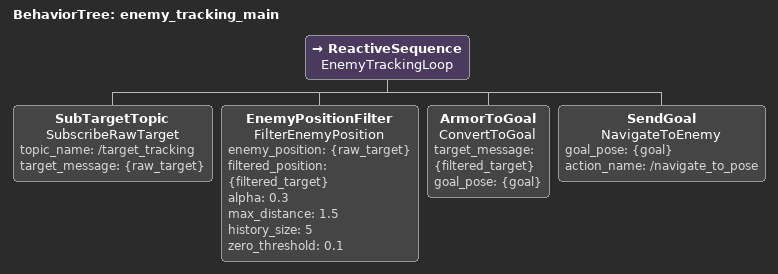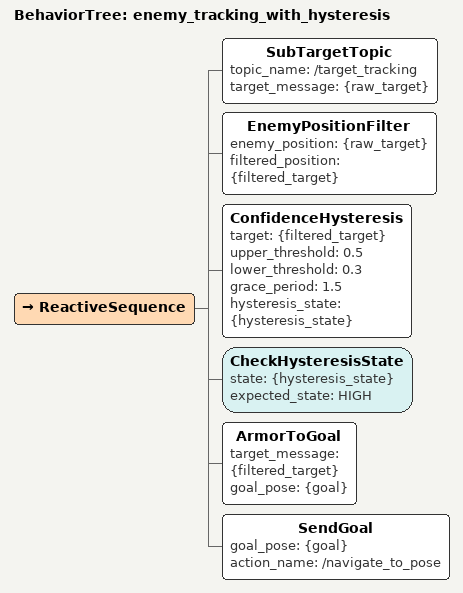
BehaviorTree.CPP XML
<?xml version="1.0" encoding="UTF-8"?>
<root BTCPP_format="4"
      main_tree_to_execute="enemy_tracking_main">

  <BehaviorTree ID="enemy_tracking_main">
    <ReactiveSequence name="EnemyTrackingLoop">

      <!-- Step 1: Subscribe to raw target from vision system -->
      <SubTargetTopic name="SubscribeRawTarget"
                      topic_name="/target_tracking"
                      target_message="{raw_target}"/>

      <!-- Step 2: Data Cleaning Layer - Filter out noise and outliers -->
      <EnemyPositionFilter name="FilterEnemyPosition"
                          enemy_position="{raw_target}"
                          filtered_position="{filtered_target}"
                          alpha="0.3"
                          max_distance="1.5"
                          history_size="5"
                          zero_threshold="0.1"/>

      <!-- Step 3: Convert filtered target to navigation goal -->
      <ArmorToGoal name="ConvertToGoal"
                   target_message="{filtered_target}"
                   goal_pose="{goal}"/>

      <!-- Step 4: Navigate to enemy -->
      <SendGoal name="NavigateToEnemy"
               goal_pose="{goal}"
               action_name="/navigate_to_pose"/>

    </ReactiveSequence>
  </BehaviorTree>

  <!-- Alternative: With confidence hysteresis -->
  <BehaviorTree ID="enemy_tracking_with_hysteresis">
    <ReactiveSequence>
      <SubTargetTopic topic_name="/target_tracking" target_message="{raw_target}"/>

      <!-- Data cleaning layer -->
      <EnemyPositionFilter enemy_position="{raw_target}"
                          filtered_position="{filtered_target}"/>

      <!-- Confidence hysteresis to prevent mode oscillation -->
      <ConfidenceHysteresis target="{filtered_target}"
                            upper_threshold="0.5"
                            lower_threshold="0.3"
                            grace_period="1.5"
                            hysteresis_state="{hysteresis_state}"/>

      <!-- Only navigate when confidence is high -->
      <CheckHysteresisState state="{hysteresis_state}"
                           expected_state="HIGH"/>

      <ArmorToGoal target_message="{filtered_target}"
                   goal_pose="{goal}"/>

      <SendGoal goal_pose="{goal}" action_name="/navigate_to_pose"/>
    </ReactiveSequence>
  </BehaviorTree>

  <!-- Node Models for Groot -->

</root>
